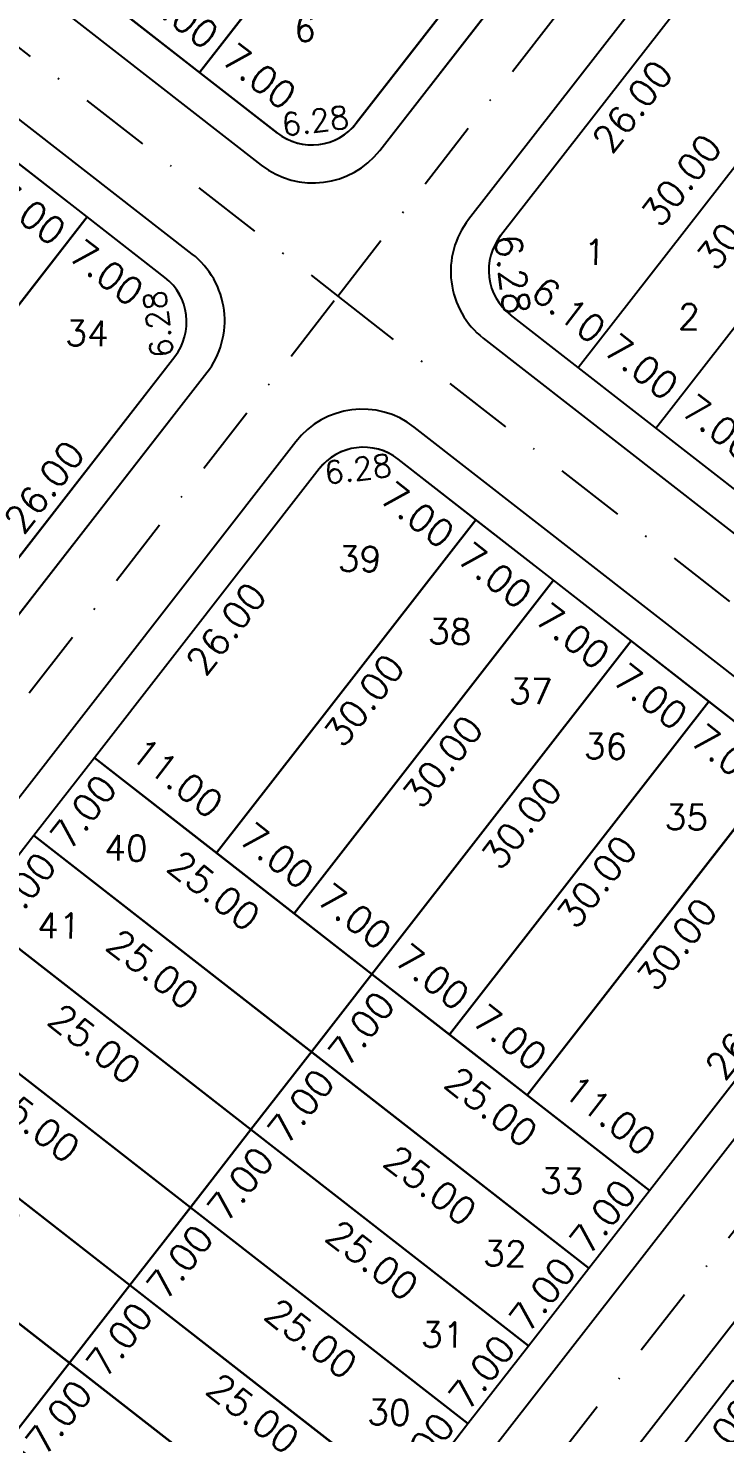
# Model space of a CAD drawing. Header units: millimetres. Extents: x -4430026 to 4783824, y 584 to 9593110.
# Drawn here: x 2811.6 to 2861.1, y 1107.7 to 1207.5 of the extents above; entities that cross this region are included whole.
import ezdxf
from ezdxf.enums import TextEntityAlignment as Align

# ---------------------------------------------------------------- set-up
doc = ezdxf.new("R2010")
doc.units = ezdxf.units.MM
doc.linetypes.add('CONTINUO', pattern=[0])
doc.linetypes.add('DASHDOT', pattern=[1, 0.5, -0.25, 0, -0.25])
for name, color, linetype in [('Calçada', 1, 'Continuous'), ('Cota', 8, 'Continuous'), ('Cota Curvas', 2, 'Continuous'), ('EIXO DAS VIAS', 252, 'DASHDOT'), ('Lotes', 2, 'Continuous'), ('Numero de lotes', 5, 'Continuous')]:
    doc.layers.add(name, color=color, linetype=linetype)
doc.styles.add('arcad1', font='romans.shx')
doc.styles.add('ROMANS', font='romans.shx')
doc.dimstyles.new('BOLA100', dxfattribs={"dimscale": 0, "dimtxt": 1.9, "dimasz": 0.18, "dimexe": 0.18, "dimexo": 0.063, "dimgap": 0, "dimtad": 1, "dimzin": 4, "dimdsep": 46, "dimtxsty": 'ROMANS', "dimcen": 0.09, "dimse1": 1, "dimse2": 1, "dimsd1": 1, "dimsd2": 1, "dimclrt": 256, "dimaunit": 1, "dimadec": 4, "dimazin": 0, "dimtfac": 1.2, "dimtix": 1, "dimtmove": 2, "dimatfit": 3, "dimfxl": 1, "dimtvp": 2, "dimtolj": 1, "dimtzin": 4, "dimarcsym": 0})

# ---------------------------------------------------------------- blocks, each defined once
blk = doc.blocks.new('*D672')
at = {"layer": 'DEFPOINTS', "color": 0}
for p in [(2861.736, 1111.439), (2863.937, 1109.725), (2857.435, 1105.916)]:
    blk.add_point(p, dxfattribs=at)
at = {"layer": 'Cota', "insert": (2861.038, 1107.547), "char_height": 1.9, "attachment_point": 5, "rotation": 52.09358, "style": 'ROMANS'}
blk.add_mtext('\\A1;7.00', dxfattribs=at)
blk = doc.blocks.new('*D732')
at = {"layer": 'DEFPOINTS', "color": 0}
for p in [(2861.178, 1213.266), (2863.313, 1211.603), (2845.204, 1192.751)]:
    blk.add_point(p, dxfattribs=at)
at = {"layer": 'Cota', "insert": (2854.577, 1201.929), "char_height": 1.9, "attachment_point": 5, "rotation": 52.09358, "style": 'ROMANS'}
blk.add_mtext('\\A1;26.00', dxfattribs=at)
blk = doc.blocks.new('*D733')
at = {"layer": 'DEFPOINTS', "color": 0}
for p in [(2869.857, 1206.507), (2871.967, 1204.864), (2851.426, 1182.837)]:
    blk.add_point(p, dxfattribs=at)
at = {"layer": 'Cota', "insert": (2862.002, 1193.613), "char_height": 1.9, "attachment_point": 5, "rotation": 52.09358, "style": 'ROMANS'}
blk.add_mtext('\\A1;30.00', dxfattribs=at)
blk = doc.blocks.new('*D734')
at = {"layer": 'DEFPOINTS', "color": 0}
for p in [(2875.38, 1202.207), (2877.592, 1200.484), (2856.949, 1178.536)]:
    blk.add_point(p, dxfattribs=at)
at = {"layer": 'Cota', "insert": (2867.627, 1189.233), "char_height": 1.9, "attachment_point": 5, "rotation": 52.09358, "style": 'ROMANS'}
blk.add_mtext('\\A1;30.00', dxfattribs=at)
blk = doc.blocks.new('*D819')
at = {"layer": 'DEFPOINTS', "color": 0}
for p in [(2812.028, 1150.144), (2814.158, 1148.486), (2807.727, 1144.621)]:
    blk.add_point(p, dxfattribs=at)
at = {"layer": 'Cota', "insert": (2811.258, 1146.308), "char_height": 1.9, "attachment_point": 5, "rotation": 52.09358, "style": 'ROMANS'}
blk.add_mtext('\\A1;7.00', dxfattribs=at)
blk = doc.blocks.new('*D820')
at = {"layer": 'DEFPOINTS', "color": 0}
for p in [(2816.329, 1155.667), (2818.458, 1154.009), (2812.028, 1150.144)]:
    blk.add_point(p, dxfattribs=at)
at = {"layer": 'Cota', "insert": (2815.559, 1151.831), "char_height": 1.9, "attachment_point": 5, "rotation": 52.09358, "style": 'ROMANS'}
blk.add_mtext('\\A1;7.00', dxfattribs=at)
blk = doc.blocks.new('*D821')
at = {"layer": 'DEFPOINTS', "color": 0}
for p in [(2832.302, 1176.182), (2834.432, 1174.523), (2816.329, 1155.667)]:
    blk.add_point(p, dxfattribs=at)
at = {"layer": 'Cota', "insert": (2825.696, 1164.85), "char_height": 1.9, "attachment_point": 5, "rotation": 52.09358, "style": 'ROMANS'}
blk.add_mtext('\\A1;26.00', dxfattribs=at)
blk = doc.blocks.new('*D823')
at = {"layer": 'DEFPOINTS', "color": 0}
for p in [(2814.551, 1112.693), (2816.717, 1111.006), (2810.25, 1107.169)]:
    blk.add_point(p, dxfattribs=at)
at = {"layer": 'Cota', "insert": (2813.817, 1108.828), "char_height": 1.9, "attachment_point": 5, "rotation": 52.09358, "style": 'ROMANS'}
blk.add_mtext('\\A1;7.00', dxfattribs=at)
blk = doc.blocks.new('*D824')
at = {"layer": 'DEFPOINTS', "color": 0}
for p in [(2818.851, 1118.216), (2821.017, 1116.529), (2814.551, 1112.693)]:
    blk.add_point(p, dxfattribs=at)
at = {"layer": 'Cota', "insert": (2818.117, 1114.351), "char_height": 1.9, "attachment_point": 5, "rotation": 52.09358, "style": 'ROMANS'}
blk.add_mtext('\\A1;7.00', dxfattribs=at)
blk = doc.blocks.new('*D825')
at = {"layer": 'DEFPOINTS', "color": 0}
for p in [(2823.152, 1123.739), (2825.318, 1122.052), (2818.851, 1118.216)]:
    blk.add_point(p, dxfattribs=at)
at = {"layer": 'Cota', "insert": (2822.418, 1119.874), "char_height": 1.9, "attachment_point": 5, "rotation": 52.09358, "style": 'ROMANS'}
blk.add_mtext('\\A1;7.00', dxfattribs=at)
blk = doc.blocks.new('*D826')
at = {"layer": 'DEFPOINTS', "color": 0}
for p in [(2827.453, 1129.262), (2829.619, 1127.575), (2823.152, 1123.739)]:
    blk.add_point(p, dxfattribs=at)
at = {"layer": 'Cota', "insert": (2826.719, 1125.398), "char_height": 1.9, "attachment_point": 5, "rotation": 52.09358, "style": 'ROMANS'}
blk.add_mtext('\\A1;7.00', dxfattribs=at)
blk = doc.blocks.new('*D827')
at = {"layer": 'DEFPOINTS', "color": 0}
for p in [(2831.753, 1134.785), (2833.919, 1133.099), (2827.453, 1129.262)]:
    blk.add_point(p, dxfattribs=at)
at = {"layer": 'Cota', "insert": (2831.019, 1130.921), "char_height": 1.9, "attachment_point": 5, "rotation": 52.09358, "style": 'ROMANS'}
blk.add_mtext('\\A1;7.00', dxfattribs=at)
blk = doc.blocks.new('*D828')
at = {"layer": 'DEFPOINTS', "color": 0}
for p in [(2836.054, 1140.308), (2838.22, 1138.622), (2831.753, 1134.785)]:
    blk.add_point(p, dxfattribs=at)
at = {"layer": 'Cota', "insert": (2835.32, 1136.444), "char_height": 1.9, "attachment_point": 5, "rotation": 52.09358, "style": 'ROMANS'}
blk.add_mtext('\\A1;7.00', dxfattribs=at)
blk = doc.blocks.new('*D829')
at = {"layer": 'DEFPOINTS', "color": 0}
for p in [(2854.485, 1163.979), (2856.651, 1162.292), (2836.054, 1140.308)]:
    blk.add_point(p, dxfattribs=at)
at = {"layer": 'Cota', "insert": (2846.686, 1151.041), "char_height": 1.9, "attachment_point": 5, "rotation": 52.09358, "style": 'ROMANS'}
blk.add_mtext('\\A1;30.00', dxfattribs=at)
blk = doc.blocks.new('*D833')
at = {"layer": 'DEFPOINTS', "color": 0}
for p in [(2842.473, 1108.694), (2842.877, 1108.379), (2838.577, 1102.856)]:
    blk.add_point(p, dxfattribs=at)
at = {"layer": 'Cota', "insert": (2839.574, 1106.516), "char_height": 1.9, "attachment_point": 5, "rotation": 52.09358, "style": 'ROMANS'}
blk.add_mtext('\\A1;7.00', dxfattribs=at)
blk = doc.blocks.new('*D834')
at = {"layer": 'DEFPOINTS', "color": 0}
for p in [(2846.774, 1114.217), (2847.178, 1113.903), (2842.877, 1108.379)]:
    blk.add_point(p, dxfattribs=at)
at = {"layer": 'Cota', "insert": (2843.874, 1112.039), "char_height": 1.9, "attachment_point": 5, "rotation": 52.09358, "style": 'ROMANS'}
blk.add_mtext('\\A1;7.00', dxfattribs=at)
blk = doc.blocks.new('*D835')
at = {"layer": 'DEFPOINTS', "color": 0}
for p in [(2851.075, 1119.74), (2851.479, 1119.426), (2847.178, 1113.903)]:
    blk.add_point(p, dxfattribs=at)
at = {"layer": 'Cota', "insert": (2848.175, 1117.562), "char_height": 1.9, "attachment_point": 5, "rotation": 52.09358, "style": 'ROMANS'}
blk.add_mtext('\\A1;7.00', dxfattribs=at)
blk = doc.blocks.new('*D836')
at = {"layer": 'DEFPOINTS', "color": 0}
for p in [(2855.375, 1125.263), (2855.779, 1124.949), (2851.479, 1119.426)]:
    blk.add_point(p, dxfattribs=at)
at = {"layer": 'Cota', "insert": (2852.475, 1123.085), "char_height": 1.9, "attachment_point": 5, "rotation": 52.09358, "style": 'ROMANS'}
blk.add_mtext('\\A1;7.00', dxfattribs=at)
blk = doc.blocks.new('*D837')
at = {"layer": 'DEFPOINTS', "color": 0}
for p in [(2871.349, 1145.778), (2871.753, 1145.463), (2855.779, 1124.949)]:
    blk.add_point(p, dxfattribs=at)
at = {"layer": 'Cota', "insert": (2862.613, 1136.104), "char_height": 1.9, "attachment_point": 5, "rotation": 52.09358, "style": 'ROMANS'}
blk.add_mtext('\\A1;26.00', dxfattribs=at)
blk = doc.blocks.new('*D838')
at = {"layer": 'DEFPOINTS', "color": 0}
for p in [(2843.439, 1172.58), (2845.462, 1171.004), (2825.008, 1148.909)]:
    blk.add_point(p, dxfattribs=at)
at = {"layer": 'Cota', "insert": (2835.497, 1159.753), "char_height": 1.9, "attachment_point": 5, "rotation": 52.09358, "style": 'ROMANS'}
blk.add_mtext('\\A1;30.00', dxfattribs=at)
blk = doc.blocks.new('*D839')
at = {"layer": 'DEFPOINTS', "color": 0}
for p in [(2848.962, 1168.279), (2851.049, 1166.654), (2830.531, 1144.609)]:
    blk.add_point(p, dxfattribs=at)
at = {"layer": 'Cota', "insert": (2841.084, 1155.402), "char_height": 1.9, "attachment_point": 5, "rotation": 52.09358, "style": 'ROMANS'}
blk.add_mtext('\\A1;30.00', dxfattribs=at)
blk = doc.blocks.new('*D840')
at = {"layer": 'DEFPOINTS', "color": 0}
for p in [(2860.008, 1159.678), (2862.009, 1158.12), (2841.577, 1136.007)]:
    blk.add_point(p, dxfattribs=at)
at = {"layer": 'Cota', "insert": (2852.044, 1146.869), "char_height": 1.9, "attachment_point": 5, "rotation": 52.09358, "style": 'ROMANS'}
blk.add_mtext('\\A1;30.00', dxfattribs=at)
blk = doc.blocks.new('*D841')
at = {"layer": 'DEFPOINTS', "color": 0}
for p in [(2865.531, 1155.377), (2867.703, 1153.686), (2847.1, 1131.707)]:
    blk.add_point(p, dxfattribs=at)
at = {"layer": 'Cota', "insert": (2857.738, 1142.435), "char_height": 1.9, "attachment_point": 5, "rotation": 52.09358, "style": 'ROMANS'}
blk.add_mtext('\\A1;30.00', dxfattribs=at)
blk = doc.blocks.new('*D1124')
at = {"layer": 'DEFPOINTS', "color": 0}
for p in [(2821.504, 1184.59), (2822.045, 1184.169), (2806.071, 1163.654)]:
    blk.add_point(p, dxfattribs=at)
at = {"layer": 'Cota', "insert": (2812.768, 1174.916), "char_height": 1.9, "attachment_point": 5, "rotation": 52.09358, "style": 'ROMANS'}
blk.add_mtext('\\A1;26.00', dxfattribs=at)
blk = doc.blocks.new('*D1127')
at = {"layer": 'DEFPOINTS', "color": 0}
for p in [(2810.3, 1198.383), (2812.505, 1196.666), (2791.869, 1174.713)]:
    blk.add_point(p, dxfattribs=at)
at = {"layer": 'Cota', "insert": (2802.54, 1185.415), "char_height": 1.9, "attachment_point": 5, "rotation": 52.09358, "style": 'ROMANS'}
blk.add_mtext('\\A1;30.00', dxfattribs=at)
blk = doc.blocks.new('*D1128')
at = {"layer": 'DEFPOINTS', "color": 0}
for p in [(2815.823, 1194.083), (2818.084, 1192.322), (2797.392, 1170.412)]:
    blk.add_point(p, dxfattribs=at)
at = {"layer": 'Cota', "insert": (2808.119, 1181.071), "char_height": 1.9, "attachment_point": 5, "rotation": 52.09358, "style": 'ROMANS'}
blk.add_mtext('\\A1;30.00', dxfattribs=at)
blk = doc.blocks.new('*D1134')
at = {"layer": 'DEFPOINTS', "color": 0}
for p in [(2842.241, 1228.011), (2844.298, 1226.409), (2823.81, 1204.34)]:
    blk.add_point(p, dxfattribs=at)
at = {"layer": 'Cota', "insert": (2834.333, 1215.157), "char_height": 1.9, "attachment_point": 5, "rotation": 52.09358, "style": 'ROMANS'}
blk.add_mtext('\\A1;30.00', dxfattribs=at)
blk = doc.blocks.new('*D1135')
at = {"layer": 'DEFPOINTS', "color": 0}
for p in [(2850.363, 1221.687), (2850.921, 1221.252), (2834.947, 1200.738)]:
    blk.add_point(p, dxfattribs=at)
at = {"layer": 'Cota', "insert": (2841.626, 1212.013), "char_height": 1.9, "attachment_point": 5, "rotation": 52.09358, "style": 'ROMANS'}
blk.add_mtext('\\A1;26.00', dxfattribs=at)
blk = doc.blocks.new('*D4699')
at = {"layer": 'DEFPOINTS', "color": 0}
for p in [(2810.3, 1198.383), (2815.823, 1194.083), (2813.841, 1191.537)]:
    blk.add_point(p, dxfattribs=at)
at = {"layer": 'Cota', "insert": (2811.663, 1194.437), "char_height": 1.9, "attachment_point": 5, "rotation": 322.09432, "style": 'ROMANS'}
blk.add_mtext('\\A1;7.00', dxfattribs=at)
blk = doc.blocks.new('*D4700')
at = {"layer": 'DEFPOINTS', "color": 0}
for p in [(2815.823, 1194.083), (2821.346, 1189.782), (2819.364, 1187.236)]:
    blk.add_point(p, dxfattribs=at)
at = {"layer": 'Cota', "insert": (2817.186, 1190.136), "char_height": 1.9, "attachment_point": 5, "rotation": 322.09432, "style": 'ROMANS'}
blk.add_mtext('\\A1;7.00', dxfattribs=at)
blk = doc.blocks.new('*D4701')
at = {"layer": 'DEFPOINTS', "color": 0}
for p in [(2837.916, 1176.88), (2843.439, 1172.58), (2841.457, 1170.034)]:
    blk.add_point(p, dxfattribs=at)
at = {"layer": 'Cota', "insert": (2839.279, 1172.934), "char_height": 1.9, "attachment_point": 5, "rotation": 322.09432, "style": 'ROMANS'}
blk.add_mtext('\\A1;7.00', dxfattribs=at)
blk = doc.blocks.new('*D4702')
at = {"layer": 'DEFPOINTS', "color": 0}
for p in [(2843.439, 1172.58), (2848.962, 1168.279), (2846.98, 1165.734)]:
    blk.add_point(p, dxfattribs=at)
at = {"layer": 'Cota', "insert": (2844.802, 1168.634), "char_height": 1.9, "attachment_point": 5, "rotation": 322.09432, "style": 'ROMANS'}
blk.add_mtext('\\A1;7.00', dxfattribs=at)
blk = doc.blocks.new('*D4703')
at = {"layer": 'DEFPOINTS', "color": 0}
for p in [(2848.962, 1168.279), (2854.485, 1163.979), (2852.503, 1161.433)]:
    blk.add_point(p, dxfattribs=at)
at = {"layer": 'Cota', "insert": (2850.325, 1164.333), "char_height": 1.9, "attachment_point": 5, "rotation": 322.09432, "style": 'ROMANS'}
blk.add_mtext('\\A1;7.00', dxfattribs=at)
blk = doc.blocks.new('*D4704')
at = {"layer": 'DEFPOINTS', "color": 0}
for p in [(2854.485, 1163.979), (2860.008, 1159.678), (2858.026, 1157.133)]:
    blk.add_point(p, dxfattribs=at)
at = {"layer": 'Cota', "insert": (2855.848, 1160.032), "char_height": 1.9, "attachment_point": 5, "rotation": 322.09432, "style": 'ROMANS'}
blk.add_mtext('\\A1;7.00', dxfattribs=at)
blk = doc.blocks.new('*D4705')
at = {"layer": 'DEFPOINTS', "color": 0}
for p in [(2860.008, 1159.678), (2865.531, 1155.377), (2863.55, 1152.832)]:
    blk.add_point(p, dxfattribs=at)
at = {"layer": 'Cota', "insert": (2861.372, 1155.732), "char_height": 1.9, "attachment_point": 5, "rotation": 322.09432, "style": 'ROMANS'}
blk.add_mtext('\\A1;7.00', dxfattribs=at)
blk = doc.blocks.new('*D4723')
at = {"layer": 'DEFPOINTS', "color": 0}
for p in [(2816.329, 1155.667), (2825.953, 1150.124), (2825.008, 1148.909)]:
    blk.add_point(p, dxfattribs=at)
at = {"layer": 'Cota', "insert": (2822.197, 1154.252), "char_height": 1.9, "attachment_point": 5, "rotation": 322.09358, "style": 'ROMANS'}
blk.add_mtext('\\A1;11.00', dxfattribs=at)
blk = doc.blocks.new('*D4724')
at = {"layer": 'DEFPOINTS', "color": 0}
for p in [(2825.008, 1148.909), (2831.476, 1145.823), (2830.531, 1144.609)]:
    blk.add_point(p, dxfattribs=at)
at = {"layer": 'Cota', "insert": (2829.298, 1148.723), "char_height": 1.9, "attachment_point": 5, "rotation": 322.09358, "style": 'ROMANS'}
blk.add_mtext('\\A1;7.00', dxfattribs=at)
blk = doc.blocks.new('*D4725')
at = {"layer": 'DEFPOINTS', "color": 0}
for p in [(2830.531, 1144.609), (2836.999, 1141.522), (2836.054, 1140.308)]:
    blk.add_point(p, dxfattribs=at)
at = {"layer": 'Cota', "insert": (2834.821, 1144.422), "char_height": 1.9, "attachment_point": 5, "rotation": 322.09358, "style": 'ROMANS'}
blk.add_mtext('\\A1;7.00', dxfattribs=at)
blk = doc.blocks.new('*D4726')
at = {"layer": 'DEFPOINTS', "color": 0}
for p in [(2836.054, 1140.308), (2842.522, 1137.222), (2841.577, 1136.007)]:
    blk.add_point(p, dxfattribs=at)
at = {"layer": 'Cota', "insert": (2840.345, 1140.122), "char_height": 1.9, "attachment_point": 5, "rotation": 322.09358, "style": 'ROMANS'}
blk.add_mtext('\\A1;7.00', dxfattribs=at)
blk = doc.blocks.new('*D4727')
at = {"layer": 'DEFPOINTS', "color": 0}
for p in [(2841.577, 1136.007), (2848.046, 1132.921), (2847.1, 1131.707)]:
    blk.add_point(p, dxfattribs=at)
at = {"layer": 'Cota', "insert": (2845.868, 1135.821), "char_height": 1.9, "attachment_point": 5, "rotation": 322.09358, "style": 'ROMANS'}
blk.add_mtext('\\A1;7.00', dxfattribs=at)
blk = doc.blocks.new('*D4728')
at = {"layer": 'DEFPOINTS', "color": 0}
for p in [(2847.1, 1131.707), (2856.725, 1126.163), (2855.779, 1124.949)]:
    blk.add_point(p, dxfattribs=at)
at = {"layer": 'Cota', "insert": (2852.969, 1130.292), "char_height": 1.9, "attachment_point": 5, "rotation": 322.09358, "style": 'ROMANS'}
blk.add_mtext('\\A1;11.00', dxfattribs=at)
blk = doc.blocks.new('*D4737')
at = {"layer": 'DEFPOINTS', "color": 0}
for p in [(2816.329, 1155.667), (2836.054, 1140.308), (2834.106, 1137.806)]:
    blk.add_point(p, dxfattribs=at)
at = {"layer": 'Cota', "insert": (2824.827, 1146.236), "char_height": 1.9, "attachment_point": 5, "rotation": 322.09358, "style": 'ROMANS'}
blk.add_mtext('\\A1;25.00', dxfattribs=at)
blk = doc.blocks.new('*D4738')
at = {"layer": 'DEFPOINTS', "color": 0}
for p in [(2836.054, 1140.308), (2855.779, 1124.949), (2853.831, 1122.447)]:
    blk.add_point(p, dxfattribs=at)
at = {"layer": 'Cota', "insert": (2844.552, 1130.876), "char_height": 1.9, "attachment_point": 5, "rotation": 322.09358, "style": 'ROMANS'}
blk.add_mtext('\\A1;25.00', dxfattribs=at)
blk = doc.blocks.new('*D4745')
at = {"layer": 'DEFPOINTS', "color": 0}
for p in [(2812.028, 1150.144), (2831.753, 1134.785), (2829.766, 1132.232)]:
    blk.add_point(p, dxfattribs=at)
at = {"layer": 'Cota', "insert": (2820.487, 1140.662), "char_height": 1.9, "attachment_point": 5, "rotation": 322.09358, "style": 'ROMANS'}
blk.add_mtext('\\A1;25.00', dxfattribs=at)
blk = doc.blocks.new('*D4746')
at = {"layer": 'DEFPOINTS', "color": 0}
for p in [(2831.753, 1134.785), (2851.479, 1119.426), (2849.491, 1116.873)]:
    blk.add_point(p, dxfattribs=at)
at = {"layer": 'Cota', "insert": (2840.212, 1125.302), "char_height": 1.9, "attachment_point": 5, "rotation": 322.09358, "style": 'ROMANS'}
blk.add_mtext('\\A1;25.00', dxfattribs=at)
blk = doc.blocks.new('*D4753')
at = {"layer": 'DEFPOINTS', "color": 0}
for p in [(2807.727, 1144.621), (2827.453, 1129.262), (2825.632, 1126.924)]:
    blk.add_point(p, dxfattribs=at)
at = {"layer": 'Cota', "insert": (2816.353, 1135.353), "char_height": 1.9, "attachment_point": 5, "rotation": 322.09358, "style": 'ROMANS'}
blk.add_mtext('\\A1;25.00', dxfattribs=at)
blk = doc.blocks.new('*D4754')
at = {"layer": 'DEFPOINTS', "color": 0}
for p in [(2827.453, 1129.262), (2847.178, 1113.903), (2845.357, 1111.564)]:
    blk.add_point(p, dxfattribs=at)
at = {"layer": 'Cota', "insert": (2836.078, 1119.994), "char_height": 1.9, "attachment_point": 5, "rotation": 322.09358, "style": 'ROMANS'}
blk.add_mtext('\\A1;25.00', dxfattribs=at)
blk = doc.blocks.new('*D4761')
at = {"layer": 'DEFPOINTS', "color": 0}
for p in [(2803.427, 1139.098), (2823.152, 1123.739), (2821.292, 1121.35)]:
    blk.add_point(p, dxfattribs=at)
at = {"layer": 'Cota', "insert": (2812.013, 1129.779), "char_height": 1.9, "attachment_point": 5, "rotation": 322.09358, "style": 'ROMANS'}
blk.add_mtext('\\A1;25.00', dxfattribs=at)
blk = doc.blocks.new('*D4762')
at = {"layer": 'DEFPOINTS', "color": 0}
for p in [(2823.152, 1123.739), (2842.877, 1108.379), (2841.017, 1105.99)]:
    blk.add_point(p, dxfattribs=at)
at = {"layer": 'Cota', "insert": (2831.738, 1114.42), "char_height": 1.9, "attachment_point": 5, "rotation": 322.09358, "style": 'ROMANS'}
blk.add_mtext('\\A1;25.00', dxfattribs=at)
blk = doc.blocks.new('*D4769')
at = {"layer": 'DEFPOINTS', "color": 0}
for p in [(2799.126, 1133.575), (2818.851, 1118.216), (2817.158, 1116.041)]:
    blk.add_point(p, dxfattribs=at)
at = {"layer": 'Cota', "insert": (2807.879, 1124.47), "char_height": 1.9, "attachment_point": 5, "rotation": 322.09358, "style": 'ROMANS'}
blk.add_mtext('\\A1;25.00', dxfattribs=at)
blk = doc.blocks.new('*D4770')
at = {"layer": 'DEFPOINTS', "color": 0}
for p in [(2818.851, 1118.216), (2838.577, 1102.856), (2836.884, 1100.682)]:
    blk.add_point(p, dxfattribs=at)
at = {"layer": 'Cota', "insert": (2827.605, 1109.111), "char_height": 1.9, "attachment_point": 5, "rotation": 322.09358, "style": 'ROMANS'}
blk.add_mtext('\\A1;25.00', dxfattribs=at)
blk = doc.blocks.new('*D4777')
at = {"layer": 'DEFPOINTS', "color": 0}
for p in [(2794.825, 1128.052), (2814.551, 1112.693), (2812.818, 1110.467)]:
    blk.add_point(p, dxfattribs=at)
at = {"layer": 'Cota', "insert": (2803.539, 1118.896), "char_height": 1.9, "attachment_point": 5, "rotation": 322.09358, "style": 'ROMANS'}
blk.add_mtext('\\A1;25.00', dxfattribs=at)
blk = doc.blocks.new('*D4778')
at = {"layer": 'DEFPOINTS', "color": 0}
for p in [(2814.551, 1112.693), (2834.276, 1097.333), (2832.543, 1095.108)]:
    blk.add_point(p, dxfattribs=at)
at = {"layer": 'Cota', "insert": (2823.264, 1103.537), "char_height": 1.9, "attachment_point": 5, "rotation": 322.09358, "style": 'ROMANS'}
blk.add_mtext('\\A1;25.00', dxfattribs=at)
blk = doc.blocks.new('*D5102')
at = {"layer": 'DEFPOINTS', "color": 0}
for p in [(2818.287, 1208.641), (2824.699, 1205.481), (2823.81, 1204.34)]:
    blk.add_point(p, dxfattribs=at)
at = {"layer": 'Cota', "insert": (2822.521, 1208.381), "char_height": 1.9, "attachment_point": 5, "rotation": 322.09358, "style": 'ROMANS'}
blk.add_mtext('\\A1;7.00', dxfattribs=at)
blk = doc.blocks.new('*D5103')
at = {"layer": 'DEFPOINTS', "color": 0}
for p in [(2823.81, 1204.34), (2830.222, 1201.181), (2829.333, 1200.039)]:
    blk.add_point(p, dxfattribs=at)
at = {"layer": 'Cota', "insert": (2828.044, 1204.081), "char_height": 1.9, "attachment_point": 5, "rotation": 322.09358, "style": 'ROMANS'}
blk.add_mtext('\\A1;7.00', dxfattribs=at)
blk = doc.blocks.new('*D7156')
at = {"layer": 'DEFPOINTS', "color": 0}
for p in [(2861.178, 1213.266, 51.854), (2859.447, 1211.043), (2869.15, 1207.058)]:
    blk.add_point(p, dxfattribs=at)
at = {"layer": 'Cota', "insert": (2864.017, 1208.689), "char_height": 1.9, "attachment_point": 5, "rotation": 322.09358, "style": 'ROMANS'}
blk.add_mtext('\\A1;10.10', dxfattribs=at)
blk = doc.blocks.new('*D7164')
at = {"layer": 'DEFPOINTS', "color": 0}
for p in [(2857.381, 1180.55), (2856.242, 1179.087), (2861.765, 1174.786)]:
    blk.add_point(p, dxfattribs=at)
at = {"layer": 'Cota', "insert": (2860.726, 1179.149), "char_height": 1.9, "attachment_point": 5, "rotation": 322.09358, "style": 'ROMANS'}
blk.add_mtext('\\A1;7.00', dxfattribs=at)
blk = doc.blocks.new('*D7165')
at = {"layer": 'DEFPOINTS', "color": 0}
for p in [(2851.858, 1184.851), (2850.719, 1183.388), (2856.242, 1179.087)]:
    blk.add_point(p, dxfattribs=at)
at = {"layer": 'Cota', "insert": (2855.203, 1183.45), "char_height": 1.9, "attachment_point": 5, "rotation": 322.09358, "style": 'ROMANS'}
blk.add_mtext('\\A1;7.00', dxfattribs=at)
blk = doc.blocks.new('*D7166')
at = {"layer": 'DEFPOINTS', "color": 0}
for p in [(2847.042, 1188.601), (2845.903, 1187.138, 51.854), (2850.719, 1183.388)]:
    blk.add_point(p, dxfattribs=at)
at = {"layer": 'Cota', "insert": (2850.034, 1187.475), "char_height": 1.9, "attachment_point": 5, "rotation": 322.09358, "style": 'ROMANS'}
blk.add_mtext('\\A1;6.10', dxfattribs=at)
blk = doc.blocks.new('*D7167')
at = {"layer": 'DEFPOINTS', "color": 0}
for p in [(2868.017, 1207.94), (2869.15, 1207.058), (2850.719, 1183.388)]:
    blk.add_point(p, dxfattribs=at)
at = {"layer": 'Cota', "insert": (2858.052, 1196.688), "char_height": 1.9, "attachment_point": 5, "rotation": 52.09358, "style": 'ROMANS'}
blk.add_mtext('\\A1;30.00', dxfattribs=at)

msp = doc.modelspace()

# ---------------------------------------------------------------- linework, layer by layer
at = {"layer": 'Calçada', "lineweight": -3}
for p, q in [((2836.612, 1198.808), (2924.917, 1312.214)), ((2836.612, 1198.808), (2915.925, 1300.665)), ((2914.435, 1285.731), (2842.924, 1193.893)), ((2914.435, 1285.731), (2842.924, 1193.893)), ((2794.264, 1224.178), (2828.192, 1197.76)), ((2794.264, 1224.178), (2828.192, 1197.76)), ((2843.972, 1185.472), (2914.616, 1130.465)), ((2843.972, 1185.472), (2914.615, 1130.465)), ((2671.96, 987.351), (2824.325, 1183.027)), ((2671.96, 987.351), (2824.325, 1183.027)), ((2872.985, 1152.742), (2839.057, 1179.16)), ((2872.985, 1152.742), (2839.057, 1179.16)), ((2830.637, 1178.112), (2678.272, 982.437)), ((2830.637, 1178.112), (2678.272, 982.437)), ((2830.637, 1178.112), (2678.272, 982.437)), ((2830.637, 1178.112), (2678.272, 982.437)), ((2721.668, 948.646), (2874.033, 1144.322)), ((2721.668, 948.646), (2874.033, 1144.322)), ((2721.668, 948.646), (2874.033, 1144.322)), ((2721.668, 948.646), (2874.033, 1144.322)), ((2880.345, 1139.407), (2727.98, 943.731)), ((2880.345, 1139.407), (2727.98, 943.731))]:
    msp.add_line(p, q, dxfattribs=at)
msp.add_lwpolyline([(2824.325, 1183.027, 0.414214), (2823.277, 1191.448), (2789.349, 1217.866, 0.414214), (2780.929, 1216.818), (2634.534, 1028.809, 0.289261), (2633.905, 1022.434, 0.111583), (2663.54, 986.304, 0.414214), (2671.96, 987.351)], format="xyb", close=True, dxfattribs=at)
msp.add_lwpolyline([(2824.325, 1183.027, 0.414214), (2823.277, 1191.448), (2789.349, 1217.866, 0.414214), (2780.929, 1216.818), (2634.534, 1028.809, 0.289261), (2633.905, 1022.434, 0.111583), (2663.54, 986.304, 0.414214), (2671.96, 987.351)], format="xyb", close=True, dxfattribs=at)
for centre, start, end in [((2831.878, 1202.494), 232.09358, 322.09358), ((2831.878, 1202.494), 232.09358, 322.09358), ((2847.658, 1190.206), 142.09358, 232.09358), ((2847.658, 1190.206), 142.09358, 232.09358), ((2835.371, 1174.426), 52.09358, 142.09358), ((2835.371, 1174.426), 52.09358, 142.09358)]:
    msp.add_arc(centre, 6, start, end, dxfattribs=at)
at = {"layer": 'EIXO DAS VIAS', "ltscale": 10}
for p, q in [((2833.625, 1188.46, 103.708), (2930.265, 1312.572, 103.708)), ((2668.972, 977.004, 103.708), (2833.625, 1188.46, 103.708)), ((2718.68, 938.298, 103.708), (2883.333, 1149.754, 103.708))]:
    msp.add_line(p, q, dxfattribs=at)
at = {"layer": 'EIXO DAS VIAS', "ltscale": 10, "elevation": 103.708}
for points in [[(2783.917, 1227.165), (2833.625, 1188.46)], [(2833.625, 1188.46), (2883.333, 1149.754)]]:
    msp.add_lwpolyline(points, dxfattribs=at)
at = {"layer": 'Lotes', "lineweight": -3}
for p, q in [((2842.241, 1228.011), (2823.81, 1204.34)), ((2829.333, 1200.039), (2796.195, 1225.843)), ((2850.921, 1221.252), (2834.947, 1200.738)), ((2821.346, 1189.782), (2788.208, 1215.586)), ((2845.204, 1192.751), (2861.178, 1213.266)), ((2797.392, 1170.412), (2815.823, 1194.083)), ((2890.088, 1152.733), (2845.903, 1187.138)), ((2806.071, 1163.654), (2822.045, 1184.169)), ((2871.054, 1151.077), (2837.916, 1176.88)), ((2832.302, 1176.182), (2816.329, 1155.667)), ((2825.008, 1148.909), (2843.439, 1172.58)), ((2830.531, 1144.609), (2848.962, 1168.279)), ((2854.485, 1163.979), (2701.506, 967.514)), ((2841.577, 1136.007), (2860.008, 1159.678)), ((2855.779, 1124.949), (2816.329, 1155.667)), ((2847.1, 1131.707), (2865.531, 1155.377)), ((2851.479, 1119.426), (2812.028, 1150.144)), ((2855.779, 1124.949), (2871.753, 1145.463)), ((2847.178, 1113.903), (2807.727, 1144.621)), ((2842.877, 1108.379), (2803.427, 1139.098)), ((2838.577, 1102.856), (2799.126, 1133.575)), ((2834.276, 1097.333), (2794.825, 1128.052))]:
    msp.add_line(p, q, dxfattribs=at)
at = {"layer": 'Lotes', "linetype": 'CONTINUO', "lineweight": -3}
for p, q in [((2842.241, 1228.011), (2823.81, 1204.34)), ((2823.81, 1204.34), (2842.241, 1228.011)), ((2815.823, 1194.083), (2797.392, 1170.412)), ((2797.392, 1170.412), (2815.823, 1194.083)), ((2843.439, 1172.58), (2825.008, 1148.909)), ((2825.008, 1148.909), (2843.439, 1172.58)), ((2848.962, 1168.279), (2830.531, 1144.609)), ((2830.531, 1144.609), (2848.962, 1168.279)), ((2854.485, 1163.979), (2836.054, 1140.308)), ((2836.054, 1140.308), (2854.485, 1163.979)), ((2860.008, 1159.678), (2841.577, 1136.007)), ((2841.577, 1136.007), (2860.008, 1159.678)), ((2816.329, 1155.667), (2812.028, 1150.144)), ((2836.054, 1140.308), (2816.329, 1155.667)), ((2816.329, 1155.667), (2825.008, 1148.909)), ((2865.531, 1155.377), (2847.1, 1131.707)), ((2847.1, 1131.707), (2865.531, 1155.377)), ((2812.028, 1150.144), (2807.727, 1144.621)), ((2831.753, 1134.785), (2812.028, 1150.144)), ((2812.028, 1150.144), (2831.753, 1134.785)), ((2825.008, 1148.909), (2830.531, 1144.609)), ((2827.453, 1129.262), (2807.727, 1144.621)), ((2807.727, 1144.621), (2827.453, 1129.262)), ((2830.531, 1144.609), (2836.054, 1140.308)), ((2831.753, 1134.785), (2836.054, 1140.308)), ((2836.054, 1140.308), (2831.753, 1134.785)), ((2855.779, 1124.949), (2836.054, 1140.308)), ((2836.054, 1140.308), (2841.577, 1136.007)), ((2823.152, 1123.739), (2803.427, 1139.098)), ((2803.427, 1139.098), (2823.152, 1123.739)), ((2841.577, 1136.007), (2847.1, 1131.707)), ((2827.453, 1129.262), (2831.753, 1134.785)), ((2831.753, 1134.785), (2827.453, 1129.262)), ((2831.753, 1134.785), (2851.479, 1119.426)), ((2851.479, 1119.426), (2831.753, 1134.785)), ((2818.851, 1118.216), (2799.126, 1133.575)), ((2799.126, 1133.575), (2818.851, 1118.216)), ((2847.1, 1131.707), (2855.779, 1124.949)), ((2823.152, 1123.739), (2827.453, 1129.262)), ((2827.453, 1129.262), (2823.152, 1123.739)), ((2827.453, 1129.262), (2847.178, 1113.903)), ((2847.178, 1113.903), (2827.453, 1129.262)), ((2814.551, 1112.693), (2794.825, 1128.052)), ((2794.825, 1128.052), (2814.551, 1112.693)), ((2851.479, 1119.426), (2855.779, 1124.949)), ((2818.851, 1118.216), (2823.152, 1123.739)), ((2823.152, 1123.739), (2818.851, 1118.216)), ((2823.152, 1123.739), (2842.877, 1108.379)), ((2842.877, 1108.379), (2823.152, 1123.739)), ((2847.178, 1113.903), (2851.479, 1119.426)), ((2814.551, 1112.693), (2818.851, 1118.216)), ((2818.851, 1118.216), (2814.551, 1112.693)), ((2818.851, 1118.216), (2838.577, 1102.856)), ((2838.577, 1102.856), (2818.851, 1118.216)), ((2842.877, 1108.379), (2847.178, 1113.903)), ((2810.25, 1107.169), (2814.551, 1112.693)), ((2814.551, 1112.693), (2810.25, 1107.169)), ((2814.551, 1112.693), (2834.276, 1097.333)), ((2834.276, 1097.333), (2814.551, 1112.693)), ((2861.736, 1111.439), (2857.435, 1105.916)), ((2838.577, 1102.856), (2842.877, 1108.379))]:
    msp.add_line(p, q, dxfattribs=at)
at = {"layer": 'Lotes'}
for p, q in [((2850.719, 1183.388), (2869.15, 1207.058)), ((2856.242, 1179.087), (2874.673, 1202.757))]:
    msp.add_line(p, q, dxfattribs=at)
for points in [[(2818.287, 1208.641), (2823.81, 1204.34), (2842.241, 1228.011), (2836.718, 1232.311)], [(2810.3, 1198.383), (2791.869, 1174.713), (2797.392, 1170.412), (2815.823, 1194.083)], [(2843.439, 1172.58), (2825.008, 1148.909), (2830.531, 1144.609), (2848.962, 1168.279)], [(2848.962, 1168.279), (2830.531, 1144.609), (2836.054, 1140.308), (2854.485, 1163.979)], [(2854.485, 1163.979), (2836.054, 1140.308), (2841.577, 1136.007), (2860.008, 1159.678)], [(2860.008, 1159.678), (2841.577, 1136.007), (2847.1, 1131.707), (2865.531, 1155.377)], [(2816.329, 1155.667), (2812.028, 1150.144), (2831.753, 1134.785), (2836.054, 1140.308)], [(2812.028, 1150.144), (2807.727, 1144.621), (2827.453, 1129.262), (2831.753, 1134.785)], [(2807.727, 1144.621), (2803.427, 1139.098), (2823.152, 1123.739), (2827.453, 1129.262)], [(2836.054, 1140.308), (2831.753, 1134.785), (2851.479, 1119.426), (2855.779, 1124.949)], [(2803.427, 1139.098), (2799.126, 1133.575), (2818.851, 1118.216), (2823.152, 1123.739)], [(2831.753, 1134.785), (2827.453, 1129.262), (2847.178, 1113.903), (2851.479, 1119.426)], [(2799.126, 1133.575), (2794.825, 1128.052), (2814.551, 1112.693), (2818.851, 1118.216)], [(2827.453, 1129.262), (2823.152, 1123.739), (2842.877, 1108.379), (2847.178, 1113.903)], [(2794.825, 1128.052), (2790.525, 1122.529), (2810.25, 1107.169), (2814.551, 1112.693)], [(2823.152, 1123.739), (2818.851, 1118.216), (2838.577, 1102.856), (2842.877, 1108.379)], [(2818.851, 1118.216), (2814.551, 1112.693), (2834.276, 1097.333), (2838.577, 1102.856)], [(2814.551, 1112.693), (2810.25, 1107.169), (2829.976, 1091.81), (2834.276, 1097.333)], [(2861.736, 1111.439), (2857.435, 1105.916), (2877.161, 1090.556), (2881.461, 1096.079)]]:
    msp.add_lwpolyline(points, close=True, dxfattribs=at)
for points in [[(2842.241, 1228.011), (2823.81, 1204.34), (2829.333, 1200.039, 0.414214), (2834.947, 1200.738), (2850.921, 1221.252)], [(2815.823, 1194.083), (2797.392, 1170.412), (2806.071, 1163.654), (2822.045, 1184.169, 0.414214), (2821.346, 1189.782)], [(2837.916, 1176.88, 0.414214), (2832.302, 1176.182), (2816.329, 1155.667), (2825.008, 1148.909), (2843.439, 1172.58)], [(2865.531, 1155.377), (2847.1, 1131.707), (2855.779, 1124.949), (2871.753, 1145.463, 0.414214), (2871.054, 1151.077)]]:
    msp.add_lwpolyline(points, format="xyb", close=True, dxfattribs=at)
at = {"layer": 'Lotes', "lineweight": -3}
for centre, start, end in [((2831.791, 1203.196), 232.09358, 322.09358), ((2848.36, 1190.294), 142.09358, 232.09358), ((2818.889, 1186.626), 322.09358, 52.09358), ((2835.458, 1173.724), 52.09358, 142.09358)]:
    msp.add_arc(centre, 4, start, end, dxfattribs=at)

# ---------------------------------------------------------------- texts
at = {"layer": 'Cota', "char_height": 1.9, "attachment_point": 5, "rotation": 277.09358, "style": 'ROMANS'}
for insert in [(2846.036, 1190.004, -51.854), (2846.036, 1190.004, -103.708)]:
    msp.add_mtext('\\A1;6.28', dxfattribs=dict(at, insert=insert))
at = {"layer": 'Cota Curvas', "char_height": 1.6, "attachment_point": 5, "style": 'ROMANS'}
for insert, rotation in [((2832.028, 1200.905, -51.854), 7.09358), ((2820.865, 1186.46, -51.854), 97.09358), ((2835.068, 1176.184, -51.854), 7.09358)]:
    msp.add_mtext('\\A1;6.28', dxfattribs=dict(at, insert=insert, rotation=rotation))
at = {"layer": 'Numero de lotes', "style": 'arcad1'}
for s, p in [('6', (2831.3, 1207.454, 103.708)), ('1', (2851.894, 1191.58, 103.708)), ('2', (2858.595, 1187.006, 103.708)), ('34', (2815.805, 1185.821, 103.708)), ('39', (2835.182, 1169.797, 103.708)), ('38', (2841.594, 1164.642, 103.708)), ('37', (2847.35, 1160.394, 103.708)), ('36', (2852.664, 1156.49, 103.708)), ('35', (2858.406, 1151.458, 103.708)), ('40', (2818.572, 1149.255, 103.708)), ('41', (2813.807, 1143.755, 103.708)), ('33', (2849.554, 1125.624, 103.708)), ('32', (2845.507, 1120.467, 103.708)), ('31', (2841.089, 1114.7, 103.708)), ('30', (2837.268, 1109.19, 103.708))]:
    msp.add_text(s, height=1.8, rotation=358.97539, dxfattribs=at).set_placement(p, align=Align.MIDDLE_CENTER)

# ---------------------------------------------------------------- dimensions: what is measured, and where the dimension line sits
at = {"layer": 'Cota'}
for p1, p2, distance, picture, middle in [((2823.81, 1204.34), (2842.241, 1228.011), -2.607, '*D1134', (2834.333, 1215.157)), ((2834.947, 1200.738), (2850.921, 1221.252), 0.707, '*D1135', (2841.626, 1212.013)), ((2845.204, 1192.751), (2861.178, 1213.266), -2.706, '*D732', (2854.577, 1201.929)), ((2850.719, 1183.388, -51.854), (2869.15, 1207.058, -51.854), 1.435, '*D7167', (2858.052, 1196.688, -51.854)), ((2851.426, 1182.837), (2869.857, 1206.507), -2.674, '*D733', (2862.002, 1193.613)), ((2856.949, 1178.536), (2875.38, 1202.207), -2.804, '*D734', (2867.627, 1189.233)), ((2791.869, 1174.713), (2810.3, 1198.383), -2.795, '*D1127', (2802.54, 1185.415)), ((2797.392, 1170.412), (2815.823, 1194.083), -2.865, '*D1128', (2808.119, 1181.071)), ((2825.008, 1148.909), (2843.439, 1172.58), -2.565, '*D838', (2835.497, 1159.753)), ((2830.531, 1144.609), (2848.962, 1168.279), -2.646, '*D839', (2841.084, 1155.402)), ((2841.577, 1136.007), (2860.008, 1159.678), -2.535, '*D840', (2852.044, 1146.869)), ((2847.1, 1131.707), (2865.531, 1155.377), -2.753, '*D841', (2857.738, 1142.435))]:
    dim = msp.add_aligned_dim(p1=p1, p2=p2, distance=distance, dimstyle='BOLA100', override={"dimscale": 1}, dxfattribs=at)
    dim.commit()
    dim.dimension.update_dxf_attribs({"geometry": picture, "text_midpoint": middle})
for base, p1, p2, angle, picture, middle in [((2859.447, 1211.043, -51.854), (2869.15, 1207.058, -51.854), (2861.178, 1213.266), 322.09358, '*D7156', (2864.017, 1208.689, -51.854)), ((2824.699, 1205.481), (2818.287, 1208.641), (2823.81, 1204.34), 142.09358, '*D5102', (2822.521, 1208.381)), ((2830.222, 1201.181), (2823.81, 1204.34), (2829.333, 1200.039), 142.09358, '*D5103', (2828.044, 1204.081)), ((2813.841, 1191.537), (2810.3, 1198.383), (2815.823, 1194.083), 142.09432, '*D4699', (2811.663, 1194.437)), ((2819.364, 1187.236), (2815.823, 1194.083), (2821.346, 1189.782), 142.09432, '*D4700', (2817.186, 1190.136)), ((2847.042, 1188.601, -51.854), (2850.719, 1183.388, -51.854), (2845.903, 1187.138), 322.09358, '*D7166', (2850.034, 1187.475, -51.854)), ((2851.858, 1184.851, -51.854), (2856.242, 1179.087, -51.854), (2850.719, 1183.388, -51.854), 322.09358, '*D7165', (2855.203, 1183.45, -51.854)), ((2821.504, 1184.59), (2806.071, 1163.654), (2822.045, 1184.169), 232.09358, '*D1124', (2812.768, 1174.916)), ((2857.381, 1180.55, -51.854), (2861.765, 1174.786, -51.854), (2856.242, 1179.087, -51.854), 322.09358, '*D7164', (2860.726, 1179.149, -51.854)), ((2841.457, 1170.034), (2837.916, 1176.88), (2843.439, 1172.58), 142.09432, '*D4701', (2839.279, 1172.934)), ((2834.432, 1174.523), (2816.329, 1155.667), (2832.302, 1176.182), 232.09358, '*D821', (2825.696, 1164.85)), ((2846.98, 1165.734), (2843.439, 1172.58), (2848.962, 1168.279), 142.09432, '*D4702', (2844.802, 1168.634)), ((2852.503, 1161.433), (2848.962, 1168.279), (2854.485, 1163.979), 142.09432, '*D4703', (2850.325, 1164.333)), ((2856.651, 1162.292), (2836.054, 1140.308), (2854.485, 1163.979), 232.09358, '*D829', (2846.686, 1151.041)), ((2858.026, 1157.133), (2854.485, 1163.979), (2860.008, 1159.678), 142.09432, '*D4704', (2855.848, 1160.032)), ((2863.55, 1152.832), (2860.008, 1159.678), (2865.531, 1155.377), 142.09432, '*D4705', (2861.372, 1155.732)), ((2825.953, 1150.124), (2816.329, 1155.667), (2825.008, 1148.909), 142.09358, '*D4723', (2822.197, 1154.252)), ((2818.458, 1154.009), (2812.028, 1150.144), (2816.329, 1155.667), 232.09358, '*D820', (2815.559, 1151.831)), ((2834.106, 1137.806), (2816.329, 1155.667), (2836.054, 1140.308), 142.09358, '*D4737', (2824.827, 1146.236)), ((2831.476, 1145.823), (2825.008, 1148.909), (2830.531, 1144.609), 142.09358, '*D4724', (2829.298, 1148.723)), ((2814.158, 1148.486), (2807.727, 1144.621), (2812.028, 1150.144), 232.09358, '*D819', (2811.258, 1146.308)), ((2829.766, 1132.232), (2812.028, 1150.144), (2831.753, 1134.785), 142.09358, '*D4745', (2820.487, 1140.662)), ((2836.999, 1141.522), (2830.531, 1144.609), (2836.054, 1140.308), 142.09358, '*D4725', (2834.821, 1144.422)), ((2871.349, 1145.778), (2855.779, 1124.949), (2871.753, 1145.463), 232.09358, '*D837', (2862.613, 1136.104)), ((2825.632, 1126.924), (2807.727, 1144.621), (2827.453, 1129.262), 142.09358, '*D4753', (2816.353, 1135.353)), ((2842.522, 1137.222), (2836.054, 1140.308), (2841.577, 1136.007), 142.09358, '*D4726', (2840.345, 1140.122)), ((2838.22, 1138.622), (2831.753, 1134.785), (2836.054, 1140.308), 232.09358, '*D828', (2835.32, 1136.444)), ((2853.831, 1122.447), (2836.054, 1140.308), (2855.779, 1124.949), 142.09358, '*D4738', (2844.552, 1130.876)), ((2821.292, 1121.35), (2803.427, 1139.098), (2823.152, 1123.739), 142.09358, '*D4761', (2812.013, 1129.779)), ((2848.046, 1132.921), (2841.577, 1136.007), (2847.1, 1131.707), 142.09358, '*D4727', (2845.868, 1135.821)), ((2833.919, 1133.099), (2827.453, 1129.262), (2831.753, 1134.785), 232.09358, '*D827', (2831.019, 1130.921)), ((2849.491, 1116.873), (2831.753, 1134.785), (2851.479, 1119.426), 142.09358, '*D4746', (2840.212, 1125.302)), ((2817.158, 1116.041), (2799.126, 1133.575), (2818.851, 1118.216), 142.09358, '*D4769', (2807.879, 1124.47)), ((2856.725, 1126.163), (2847.1, 1131.707), (2855.779, 1124.949), 142.09358, '*D4728', (2852.969, 1130.292)), ((2829.619, 1127.575), (2823.152, 1123.739), (2827.453, 1129.262), 232.09358, '*D826', (2826.719, 1125.398)), ((2845.357, 1111.564), (2827.453, 1129.262), (2847.178, 1113.903), 142.09358, '*D4754', (2836.078, 1119.994)), ((2812.818, 1110.467), (2794.825, 1128.052), (2814.551, 1112.693), 142.09358, '*D4777', (2803.539, 1118.896)), ((2855.375, 1125.263), (2851.479, 1119.426), (2855.779, 1124.949), 232.09358, '*D836', (2852.475, 1123.085)), ((2825.318, 1122.052), (2818.851, 1118.216), (2823.152, 1123.739), 232.09358, '*D825', (2822.418, 1119.874)), ((2841.017, 1105.99), (2823.152, 1123.739), (2842.877, 1108.379), 142.09358, '*D4762', (2831.738, 1114.42)), ((2851.075, 1119.74), (2847.178, 1113.903), (2851.479, 1119.426), 232.09358, '*D835', (2848.175, 1117.562)), ((2821.017, 1116.529), (2814.551, 1112.693), (2818.851, 1118.216), 232.09358, '*D824', (2818.117, 1114.351)), ((2836.884, 1100.682), (2818.851, 1118.216), (2838.577, 1102.856), 142.09358, '*D4770', (2827.605, 1109.111)), ((2846.774, 1114.217), (2842.877, 1108.379), (2847.178, 1113.903), 232.09358, '*D834', (2843.874, 1112.039)), ((2816.717, 1111.006), (2810.25, 1107.169), (2814.551, 1112.693), 232.09358, '*D823', (2813.817, 1108.828)), ((2832.543, 1095.108), (2814.551, 1112.693), (2834.276, 1097.333), 142.09358, '*D4778', (2823.264, 1103.537)), ((2863.937, 1109.725), (2857.435, 1105.916), (2861.736, 1111.439), 232.09358, '*D672', (2861.038, 1107.547)), ((2842.473, 1108.694), (2838.577, 1102.856), (2842.877, 1108.379), 232.09358, '*D833', (2839.574, 1106.516))]:
    dim = msp.add_linear_dim(base=base, p1=p1, p2=p2, angle=angle, dimstyle='BOLA100', override={"dimscale": 1}, dxfattribs=at)
    dim.commit()
    dim.dimension.update_dxf_attribs({"geometry": picture, "text_midpoint": middle})

doc.saveas('drawing.dxf')
